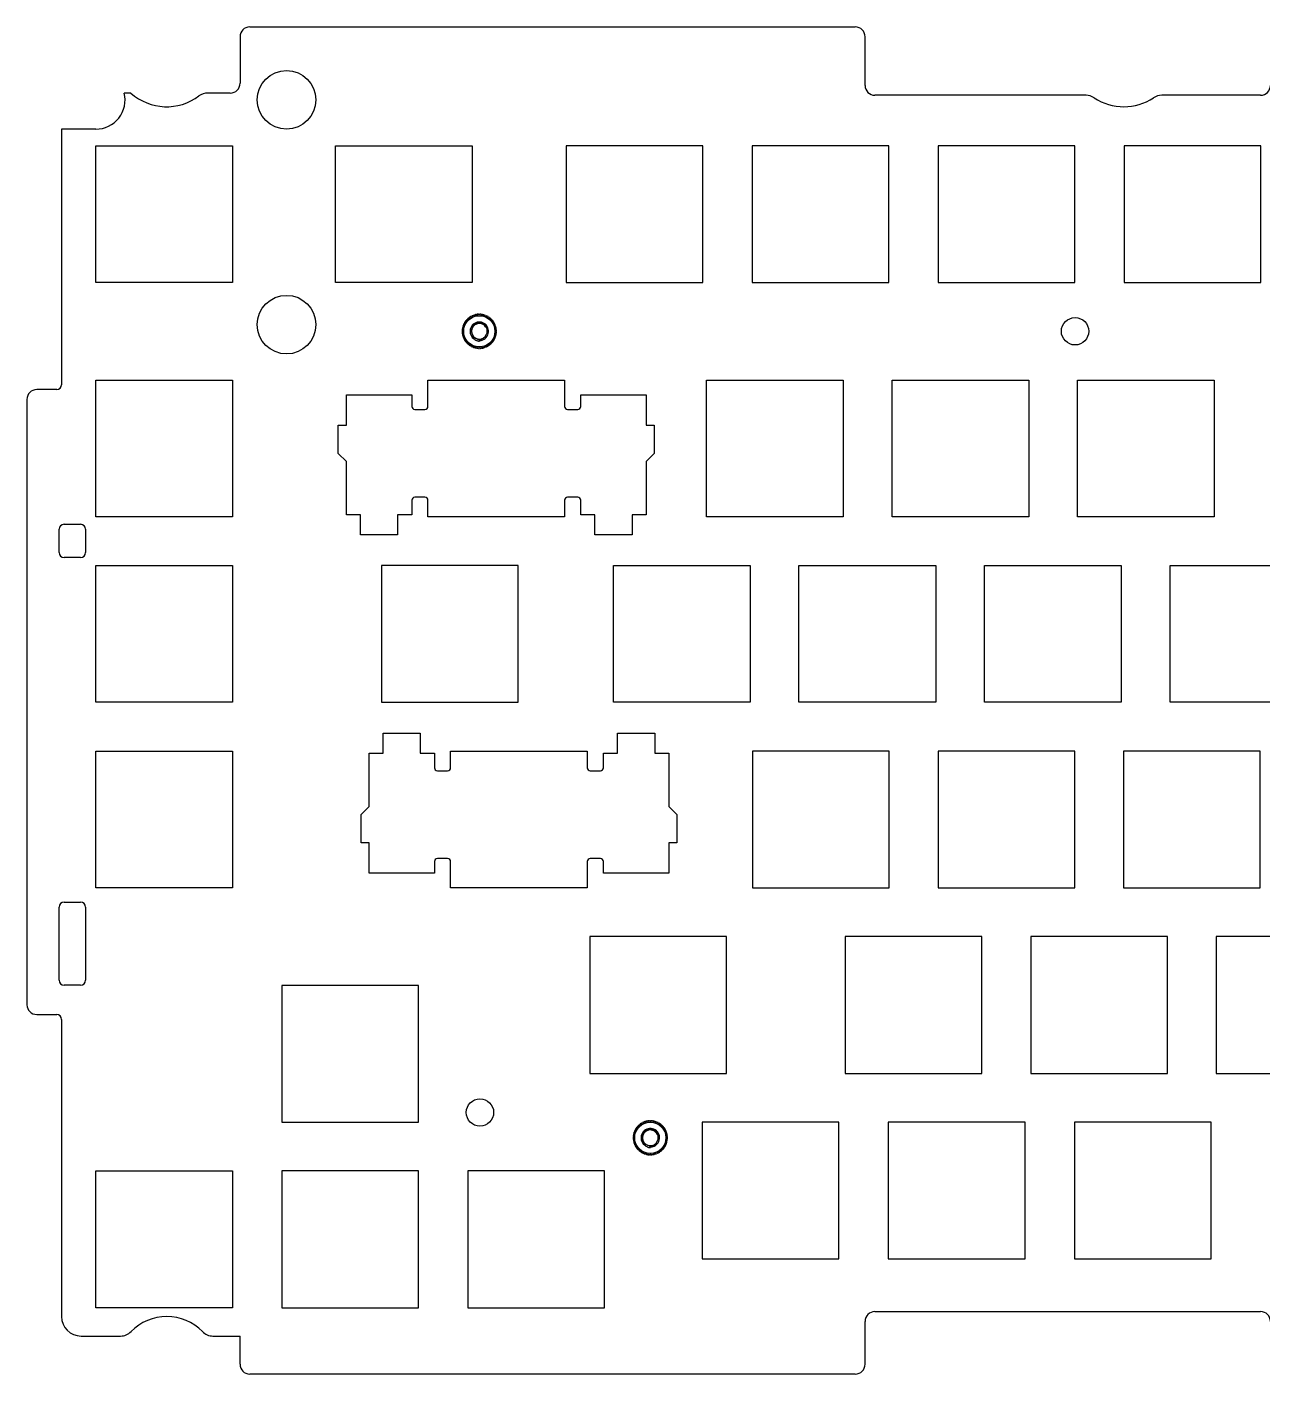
# Model space of a CAD drawing. Header units: millimetres. Extents: x 0 to 1189, y 0 to 841.
# Drawn here: x 855.8 to 982.3, y 360.4 to 498.4 of the extents above; entities that cross this region are included whole.
import ezdxf

# ---------------------------------------------------------------- set-up
doc = ezdxf.new("R2010")
doc.units = ezdxf.units.MM
doc.header["$LTSCALE"] = 65.395
doc.layers.get('0').update_dxf_attribs({"linetype": 'CONTINUOUS'})

msp = doc.modelspace()

# ---------------------------------------------------------------- linework, layer by layer
at = {"color": 7, "linetype": 'Continuous'}
for p, q in [((878.64, 498.35), (940.64, 498.35)), ((877.64, 497.35), (877.64, 492.58)), ((941.64, 492.35), (941.64, 497.35)), ((866.47, 491.58), (865.79, 491.58)), ((876.64, 491.58), (874.34, 491.58)), ((964.27, 491.35), (942.64, 491.35)), ((982.14, 491.35), (972.01, 491.35)), ((859.37, 487.88), (859.37, 461.71)), ((862.87, 487.88), (859.37, 487.88)), ((862.87, 472.18), (862.87, 486.18)), ((862.87, 486.18), (876.87, 486.18)), ((876.87, 486.18), (876.87, 472.18)), ((887.4, 472.18), (887.4, 486.18)), ((887.4, 486.18), (901.4, 486.18)), ((901.4, 486.18), (901.4, 472.18)), ((911.02, 486.18), (911.02, 472.18)), ((925.02, 486.18), (911.02, 486.18)), ((925.02, 472.18), (925.02, 486.18)), ((930.07, 486.18), (930.07, 472.18)), ((944.07, 486.18), (930.07, 486.18)), ((944.07, 472.18), (944.07, 486.18)), ((949.12, 486.18), (949.12, 472.18)), ((963.12, 486.18), (949.12, 486.18)), ((963.12, 472.18), (963.12, 486.18)), ((968.17, 486.18), (968.17, 472.18)), ((982.17, 486.18), (968.17, 486.18)), ((982.17, 472.18), (982.17, 486.18)), ((876.87, 472.18), (862.87, 472.18)), ((901.4, 472.18), (887.4, 472.18)), ((911.02, 472.18), (925.02, 472.18)), ((930.07, 472.18), (944.07, 472.18)), ((949.12, 472.18), (963.12, 472.18)), ((968.17, 472.18), (982.17, 472.18)), ((900.55, 467.7), (900.5, 467.79)), ((900.51, 467.83), (900.61, 467.86)), ((900.61, 467.86), (900.57, 467.96)), ((900.59, 467.99), (900.69, 468.02)), ((900.69, 468.02), (900.66, 468.12)), ((900.68, 468.15), (900.78, 468.17)), ((900.78, 468.17), (900.77, 468.27)), ((900.79, 468.3), (900.89, 468.3)), ((900.89, 468.3), (900.89, 468.41)), ((900.91, 468.43), (901.02, 468.43)), ((901.02, 468.43), (901.02, 468.53)), ((901.05, 468.55), (901.15, 468.54)), ((901.15, 468.54), (901.17, 468.64)), ((901.2, 468.66), (901.3, 468.63)), ((901.3, 468.63), (901.33, 468.73)), ((901.36, 468.75), (901.46, 468.71)), ((901.46, 468.71), (901.49, 468.81)), ((901.53, 468.82), (901.62, 468.78)), ((901.62, 468.78), (901.67, 468.87)), ((901.7, 468.88), (901.79, 468.82)), ((901.79, 468.82), (901.85, 468.91)), ((901.84, 467.93), (901.82, 468)), ((901.88, 468.91), (901.96, 468.85)), ((901.96, 468.85), (902.03, 468.93)), ((902.07, 468.93), (902.14, 468.86)), ((902.14, 468.86), (902.21, 468.93)), ((902.25, 468.93), (902.31, 468.85)), ((902.31, 468.85), (902.39, 468.91)), ((902.43, 468.91), (902.49, 468.82)), ((902.49, 468.82), (902.57, 468.88)), ((902.61, 468.87), (902.66, 468.78)), ((902.66, 468.78), (902.75, 468.82)), ((902.78, 468.81), (902.82, 468.71)), ((902.82, 468.71), (902.92, 468.75)), ((902.95, 468.73), (902.98, 468.63)), ((902.98, 468.63), (903.08, 468.66)), ((903.11, 468.64), (903.12, 468.54)), ((903.12, 468.54), (903.23, 468.55)), ((903.25, 468.53), (903.26, 468.43)), ((903.26, 468.43), (903.36, 468.43)), ((903.39, 468.41), (903.38, 468.3)), ((903.38, 468.3), (903.49, 468.3)), ((903.51, 468.27), (903.49, 468.17)), ((903.49, 468.17), (903.6, 468.15)), ((903.62, 468.12), (903.59, 468.02)), ((903.59, 468.02), (903.69, 467.99)), ((903.71, 467.96), (903.67, 467.86)), ((903.67, 467.86), (903.77, 467.83)), ((903.78, 467.79), (903.73, 467.7)), ((900.39, 467.29), (900.47, 467.36)), ((900.46, 467.18), (900.39, 467.26)), ((900.39, 467.11), (900.46, 467.18)), ((900.47, 467.01), (900.39, 467.07)), ((900.41, 467.47), (900.5, 467.53)), ((900.47, 467.36), (900.41, 467.44)), ((900.41, 466.93), (900.47, 467.01)), ((900.5, 466.84), (900.41, 466.89)), ((900.5, 467.53), (900.44, 467.62)), ((900.44, 466.75), (900.5, 466.84)), ((900.45, 467.65), (900.55, 467.7)), ((900.55, 466.67), (900.45, 466.71)), ((900.5, 466.57), (900.55, 466.67)), ((900.61, 466.5), (900.51, 466.54)), ((900.57, 466.41), (900.61, 466.5)), ((900.69, 466.35), (900.59, 466.37)), ((900.66, 466.25), (900.69, 466.35)), ((903.69, 466.37), (903.59, 466.35)), ((903.59, 466.35), (903.62, 466.25)), ((903.77, 466.54), (903.67, 466.5)), ((903.67, 466.5), (903.71, 466.41)), ((903.73, 467.7), (903.82, 467.65)), ((903.82, 466.71), (903.73, 466.67)), ((903.73, 466.67), (903.78, 466.57)), ((903.83, 467.62), (903.78, 467.53)), ((903.78, 467.53), (903.86, 467.47)), ((903.86, 466.89), (903.78, 466.84)), ((903.78, 466.84), (903.83, 466.75)), ((903.87, 467.44), (903.8, 467.36)), ((903.8, 467.36), (903.89, 467.29)), ((903.89, 467.07), (903.8, 467.01)), ((903.8, 467.01), (903.87, 466.93)), ((903.89, 467.26), (903.81, 467.18)), ((903.81, 467.18), (903.89, 467.11)), ((900.78, 466.2), (900.68, 466.21)), ((900.77, 466.1), (900.78, 466.2)), ((900.89, 466.06), (900.79, 466.07)), ((900.89, 465.96), (900.89, 466.06)), ((901.02, 465.94), (900.91, 465.93)), ((901.02, 465.83), (901.02, 465.94)), ((901.15, 465.83), (901.05, 465.81)), ((901.17, 465.73), (901.15, 465.83)), ((901.3, 465.73), (901.2, 465.71)), ((901.33, 465.63), (901.3, 465.73)), ((901.46, 465.65), (901.36, 465.62)), ((901.49, 465.56), (901.46, 465.65)), ((901.62, 465.59), (901.53, 465.54)), ((901.67, 465.5), (901.62, 465.59)), ((901.79, 465.54), (901.7, 465.49)), ((901.85, 465.46), (901.79, 465.54)), ((901.96, 465.52), (901.88, 465.45)), ((902.03, 465.44), (901.96, 465.52)), ((902.14, 465.51), (902.07, 465.43)), ((902.21, 465.43), (902.14, 465.51)), ((902.31, 465.52), (902.25, 465.44)), ((902.39, 465.45), (902.31, 465.52)), ((902.49, 465.54), (902.43, 465.46)), ((902.57, 465.49), (902.49, 465.54)), ((902.66, 465.59), (902.61, 465.5)), ((902.75, 465.54), (902.66, 465.59)), ((902.82, 465.65), (902.78, 465.56)), ((902.92, 465.62), (902.82, 465.65)), ((902.98, 465.73), (902.95, 465.63)), ((903.08, 465.71), (902.98, 465.73)), ((903.12, 465.83), (903.11, 465.73)), ((903.23, 465.81), (903.12, 465.83)), ((903.26, 465.94), (903.25, 465.83)), ((903.36, 465.93), (903.26, 465.94)), ((903.49, 466.07), (903.38, 466.06)), ((903.38, 466.06), (903.39, 465.96)), ((903.6, 466.21), (903.49, 466.2)), ((903.49, 466.2), (903.51, 466.1)), ((858.87, 461.21), (856.82, 461.21)), ((862.87, 448.18), (862.87, 462.18)), ((862.87, 462.18), (876.87, 462.18)), ((876.87, 462.18), (876.87, 448.18)), ((896.88, 459.48), (896.88, 462.18)), ((896.88, 462.18), (910.88, 462.18)), ((910.88, 462.18), (910.88, 459.48)), ((925.4, 448.18), (925.4, 462.18)), ((925.4, 462.18), (939.4, 462.18)), ((939.4, 462.18), (939.4, 448.18)), ((944.4, 448.18), (944.4, 462.18)), ((944.4, 462.18), (958.4, 462.18)), ((958.4, 462.18), (958.4, 448.18)), ((963.4, 448.18), (963.4, 462.18)), ((963.4, 462.18), (977.4, 462.18)), ((977.4, 462.18), (977.4, 448.18)), ((855.82, 460.21), (855.82, 398.21)), ((888.53, 457.58), (888.53, 460.68)), ((888.53, 460.68), (895.23, 460.68)), ((895.23, 460.68), (895.23, 459.48)), ((912.53, 459.48), (912.53, 460.68)), ((912.53, 460.68), (919.23, 460.68)), ((919.23, 460.68), (919.23, 457.58)), ((895.53, 459.18), (896.58, 459.18)), ((911.18, 459.18), (912.23, 459.18)), ((887.7, 454.68), (887.7, 457.58)), ((887.7, 457.58), (888.53, 457.58)), ((919.23, 457.58), (920.05, 457.58)), ((920.05, 457.58), (920.05, 454.68)), ((887.7, 454.68), (888.53, 453.86)), ((919.23, 453.86), (920.05, 454.68)), ((888.53, 448.38), (888.53, 453.86)), ((919.23, 453.86), (919.23, 448.38)), ((895.23, 449.88), (895.23, 448.38)), ((896.58, 450.18), (895.53, 450.18)), ((896.88, 448.18), (896.88, 449.88)), ((910.88, 449.88), (910.88, 448.18)), ((912.23, 450.18), (911.18, 450.18)), ((912.53, 448.38), (912.53, 449.88)), ((859.62, 447.41), (861.32, 447.41)), ((876.87, 448.18), (862.87, 448.18)), ((889.98, 448.38), (888.53, 448.38)), ((889.98, 446.33), (889.98, 448.38)), ((893.78, 448.38), (893.78, 446.33)), ((895.23, 448.38), (893.78, 448.38)), ((910.88, 448.18), (896.88, 448.18)), ((913.98, 448.38), (912.53, 448.38)), ((913.98, 446.33), (913.98, 448.38)), ((917.78, 448.38), (917.78, 446.33)), ((919.23, 448.38), (917.78, 448.38)), ((939.4, 448.18), (925.4, 448.18)), ((958.4, 448.18), (944.4, 448.18)), ((977.4, 448.18), (963.4, 448.18)), ((859.12, 444.51), (859.12, 446.91)), ((861.82, 446.91), (861.82, 444.51)), ((893.78, 446.33), (889.98, 446.33)), ((917.78, 446.33), (913.98, 446.33)), ((861.32, 444.01), (859.62, 444.01)), ((862.87, 429.18), (862.87, 443.18)), ((862.87, 443.18), (876.87, 443.18)), ((876.87, 443.18), (876.87, 429.18)), ((892.11, 443.18), (892.11, 429.18)), ((906.11, 443.18), (892.11, 443.18)), ((906.11, 429.18), (906.11, 443.18)), ((915.87, 429.18), (915.87, 443.18)), ((915.87, 443.18), (929.87, 443.18)), ((929.87, 443.18), (929.87, 429.18)), ((934.87, 429.18), (934.87, 443.18)), ((934.87, 443.18), (948.87, 443.18)), ((948.87, 443.18), (948.87, 429.18)), ((953.87, 429.18), (953.87, 443.18)), ((953.87, 443.18), (967.87, 443.18)), ((967.87, 443.18), (967.87, 429.18)), ((972.87, 429.18), (972.87, 443.18)), ((972.87, 443.18), (986.87, 443.18)), ((876.87, 429.18), (862.87, 429.18)), ((892.11, 429.18), (906.11, 429.18)), ((929.87, 429.18), (915.87, 429.18)), ((948.87, 429.18), (934.87, 429.18)), ((967.87, 429.18), (953.87, 429.18)), ((986.87, 429.18), (972.87, 429.18)), ((892.3, 423.98), (892.3, 426.03)), ((892.3, 426.03), (896.1, 426.03)), ((896.1, 426.03), (896.1, 423.98)), ((916.3, 423.98), (916.3, 426.03)), ((916.3, 426.03), (920.1, 426.03)), ((920.1, 426.03), (920.1, 423.98)), ((862.87, 410.18), (862.87, 424.18)), ((862.87, 424.18), (876.87, 424.18)), ((876.87, 424.18), (876.87, 410.18)), ((890.85, 418.51), (890.85, 423.98)), ((890.85, 423.98), (892.3, 423.98)), ((896.1, 423.98), (897.55, 423.98)), ((897.55, 423.98), (897.55, 422.48)), ((899.2, 422.48), (899.2, 424.18)), ((899.2, 424.18), (913.2, 424.18)), ((913.2, 424.18), (913.2, 422.48)), ((914.85, 422.48), (914.85, 423.98)), ((914.85, 423.98), (916.3, 423.98)), ((920.1, 423.98), (921.55, 423.98)), ((921.55, 423.98), (921.55, 418.51)), ((930.11, 424.18), (930.11, 410.18)), ((944.11, 424.18), (930.11, 424.18)), ((944.11, 410.18), (944.11, 424.18)), ((949.11, 424.18), (949.11, 410.18)), ((963.11, 424.18), (949.11, 424.18)), ((963.11, 410.18), (963.11, 424.18)), ((968.11, 424.18), (968.11, 410.18)), ((982.11, 424.18), (968.11, 424.18)), ((982.11, 410.18), (982.11, 424.18)), ((897.85, 422.18), (898.9, 422.18)), ((913.5, 422.18), (914.55, 422.18)), ((890.85, 418.51), (890.03, 417.68)), ((922.38, 417.68), (921.55, 418.51)), ((890.03, 414.78), (890.03, 417.68)), ((922.38, 417.68), (922.38, 414.78)), ((890.85, 414.78), (890.03, 414.78)), ((890.85, 411.68), (890.85, 414.78)), ((921.55, 414.78), (921.55, 411.68)), ((922.38, 414.78), (921.55, 414.78)), ((897.55, 412.88), (897.55, 411.68)), ((898.9, 413.18), (897.85, 413.18)), ((899.2, 410.18), (899.2, 412.88)), ((913.2, 412.88), (913.2, 410.18)), ((914.55, 413.18), (913.5, 413.18)), ((914.85, 411.68), (914.85, 412.88)), ((897.55, 411.68), (890.85, 411.68)), ((921.55, 411.68), (914.85, 411.68)), ((876.87, 410.18), (862.87, 410.18)), ((913.2, 410.18), (899.2, 410.18)), ((930.11, 410.18), (944.11, 410.18)), ((949.11, 410.18), (963.11, 410.18)), ((968.11, 410.18), (982.11, 410.18)), ((859.62, 408.71), (861.32, 408.71)), ((859.12, 400.71), (859.12, 408.21)), ((861.82, 408.21), (861.82, 400.71)), ((913.45, 405.18), (913.45, 391.18)), ((927.45, 405.18), (913.45, 405.18)), ((927.45, 391.18), (927.45, 405.18)), ((939.6, 405.18), (939.6, 391.18)), ((953.6, 405.18), (939.6, 405.18)), ((953.6, 391.18), (953.6, 405.18)), ((958.6, 405.18), (958.6, 391.18)), ((972.6, 405.18), (958.6, 405.18)), ((972.6, 391.18), (972.6, 405.18)), ((977.6, 405.18), (977.6, 391.18)), ((991.6, 405.18), (977.6, 405.18)), ((861.32, 400.21), (859.62, 400.21)), ((881.92, 400.18), (881.92, 386.18)), ((895.92, 400.18), (881.92, 400.18)), ((895.92, 386.18), (895.92, 400.18)), ((856.82, 397.21), (858.87, 397.21)), ((859.37, 396.71), (859.37, 366.28)), ((913.45, 391.18), (927.45, 391.18)), ((939.6, 391.18), (953.6, 391.18)), ((958.6, 391.18), (972.6, 391.18)), ((977.6, 391.18), (991.6, 391.18)), ((919.31, 386.22), (919.36, 386.31)), ((919.4, 386.31), (919.48, 386.25)), ((919.48, 386.25), (919.54, 386.33)), ((919.58, 386.33), (919.65, 386.26)), ((919.65, 386.26), (919.73, 386.33)), ((919.76, 386.33), (919.83, 386.25)), ((919.83, 386.25), (919.91, 386.31)), ((919.95, 386.31), (920, 386.22)), ((881.92, 386.18), (895.92, 386.18)), ((917.93, 384.87), (918.02, 384.93)), ((918.02, 384.93), (917.96, 385.02)), ((917.97, 385.05), (918.06, 385.1)), ((918.06, 385.1), (918.01, 385.19)), ((918.03, 385.23), (918.12, 385.26)), ((918.12, 385.26), (918.09, 385.36)), ((918.1, 385.39), (918.2, 385.42)), ((918.2, 385.42), (918.18, 385.52)), ((918.2, 385.55), (918.3, 385.57)), ((918.3, 385.57), (918.28, 385.67)), ((918.31, 385.7), (918.41, 385.7)), ((918.41, 385.7), (918.4, 385.81)), ((918.43, 385.83), (918.53, 385.83)), ((918.53, 385.83), (918.54, 385.93)), ((918.57, 385.95), (918.67, 385.94)), ((918.67, 385.94), (918.69, 386.04)), ((918.72, 386.06), (918.82, 386.03)), ((918.82, 386.03), (918.84, 386.13)), ((918.88, 386.15), (918.97, 386.11)), ((918.97, 386.11), (919.01, 386.21)), ((919.04, 386.22), (919.14, 386.18)), ((919.14, 386.18), (919.18, 386.27)), ((919.22, 386.28), (919.31, 386.22)), ((919.36, 385.33), (919.33, 385.4)), ((920, 386.22), (920.09, 386.28)), ((920.12, 386.27), (920.17, 386.18)), ((920.17, 386.18), (920.26, 386.22)), ((920.3, 386.21), (920.33, 386.11)), ((920.33, 386.11), (920.43, 386.15)), ((920.46, 386.13), (920.49, 386.03)), ((920.49, 386.03), (920.59, 386.06)), ((920.62, 386.04), (920.64, 385.94)), ((920.64, 385.94), (920.74, 385.95)), ((920.77, 385.93), (920.77, 385.83)), ((920.77, 385.83), (920.88, 385.83)), ((920.9, 385.81), (920.9, 385.7)), ((920.9, 385.7), (921, 385.7)), ((921.03, 385.67), (921.01, 385.57)), ((921.01, 385.57), (921.11, 385.55)), ((921.13, 385.52), (921.1, 385.42)), ((921.1, 385.42), (921.2, 385.39)), ((921.22, 385.36), (921.18, 385.26)), ((921.18, 385.26), (921.28, 385.23)), ((921.29, 385.19), (921.25, 385.1)), ((921.25, 385.1), (921.34, 385.05)), ((921.35, 385.02), (921.29, 384.93)), ((921.29, 384.93), (921.38, 384.87)), ((924.97, 386.18), (924.97, 372.18)), ((938.97, 386.18), (924.97, 386.18)), ((938.97, 372.18), (938.97, 386.18)), ((944.02, 386.18), (944.02, 372.18)), ((958.02, 386.18), (944.02, 386.18)), ((958.02, 372.18), (958.02, 386.18)), ((963.07, 386.18), (963.07, 372.18)), ((977.07, 386.18), (963.07, 386.18)), ((977.07, 372.18), (977.07, 386.18)), ((917.91, 384.69), (917.99, 384.76)), ((917.98, 384.58), (917.91, 384.66)), ((917.91, 384.51), (917.98, 384.58)), ((917.99, 384.41), (917.91, 384.47)), ((917.99, 384.76), (917.92, 384.84)), ((917.92, 384.33), (917.99, 384.41)), ((918.02, 384.24), (917.93, 384.29)), ((917.96, 384.15), (918.02, 384.24)), ((918.06, 384.07), (917.97, 384.11)), ((918.01, 383.97), (918.06, 384.07)), ((918.12, 383.9), (918.03, 383.94)), ((918.09, 383.81), (918.12, 383.9)), ((918.2, 383.75), (918.1, 383.77)), ((918.18, 383.65), (918.2, 383.75)), ((918.3, 383.6), (918.2, 383.61)), ((918.28, 383.5), (918.3, 383.6)), ((921.11, 383.61), (921.01, 383.6)), ((921.01, 383.6), (921.03, 383.5)), ((921.2, 383.77), (921.1, 383.75)), ((921.1, 383.75), (921.13, 383.65)), ((921.28, 383.94), (921.18, 383.9)), ((921.18, 383.9), (921.22, 383.81)), ((921.34, 384.11), (921.25, 384.07)), ((921.25, 384.07), (921.29, 383.97)), ((921.38, 384.29), (921.29, 384.24)), ((921.29, 384.24), (921.35, 384.15)), ((921.38, 384.84), (921.32, 384.76)), ((921.32, 384.76), (921.4, 384.69)), ((921.4, 384.47), (921.32, 384.41)), ((921.32, 384.41), (921.38, 384.33)), ((921.4, 384.66), (921.33, 384.58)), ((921.33, 384.58), (921.4, 384.51)), ((918.41, 383.46), (918.31, 383.47)), ((918.4, 383.36), (918.41, 383.46)), ((918.53, 383.34), (918.43, 383.33)), ((918.54, 383.23), (918.53, 383.34)), ((918.67, 383.23), (918.57, 383.21)), ((918.69, 383.13), (918.67, 383.23)), ((918.82, 383.13), (918.72, 383.11)), ((918.84, 383.03), (918.82, 383.13)), ((918.97, 383.05), (918.88, 383.02)), ((919.01, 382.96), (918.97, 383.05)), ((919.14, 382.99), (919.04, 382.94)), ((919.18, 382.9), (919.14, 382.99)), ((919.31, 382.94), (919.22, 382.89)), ((919.36, 382.86), (919.31, 382.94)), ((919.48, 382.92), (919.4, 382.85)), ((919.54, 382.84), (919.48, 382.92)), ((919.65, 382.91), (919.58, 382.83)), ((919.73, 382.83), (919.65, 382.91)), ((919.83, 382.92), (919.76, 382.84)), ((919.91, 382.85), (919.83, 382.92)), ((920, 382.94), (919.95, 382.86)), ((920.09, 382.89), (920, 382.94)), ((920.17, 382.99), (920.12, 382.9)), ((920.26, 382.94), (920.17, 382.99)), ((920.33, 383.05), (920.3, 382.96)), ((920.43, 383.02), (920.33, 383.05)), ((920.49, 383.13), (920.46, 383.03)), ((920.59, 383.11), (920.49, 383.13)), ((920.64, 383.23), (920.62, 383.13)), ((920.74, 383.21), (920.64, 383.23)), ((920.77, 383.34), (920.77, 383.23)), ((920.88, 383.33), (920.77, 383.34)), ((921, 383.47), (920.9, 383.46)), ((920.9, 383.46), (920.9, 383.36)), ((862.87, 367.18), (862.87, 381.18)), ((862.87, 381.18), (876.87, 381.18)), ((876.87, 381.18), (876.87, 367.18)), ((881.92, 381.18), (881.92, 367.18)), ((895.92, 381.18), (881.92, 381.18)), ((895.92, 367.18), (895.92, 381.18)), ((900.97, 381.18), (900.97, 367.18)), ((914.97, 381.18), (900.97, 381.18)), ((914.97, 367.18), (914.97, 381.18)), ((924.97, 372.18), (938.97, 372.18)), ((944.02, 372.18), (958.02, 372.18)), ((963.07, 372.18), (977.07, 372.18)), ((876.87, 367.18), (862.87, 367.18)), ((881.92, 367.18), (895.92, 367.18)), ((900.97, 367.18), (914.97, 367.18)), ((941.64, 361.38), (941.64, 365.78)), ((942.64, 366.78), (982.14, 366.78)), ((861.37, 364.28), (865.41, 364.28)), ((874.87, 364.28), (877.64, 364.28)), ((877.64, 361.38), (877.64, 364.28)), ((940.64, 360.38), (878.64, 360.38))]:
    msp.add_line(p, q, dxfattribs=at)
for centre, radius in [((882.41, 490.88), 3), ((882.41, 467.86), 3), ((902.14, 467.18), 1.6), ((963.14, 467.18), 1.4), ((902.21, 387.18), 1.4), ((919.65, 384.58), 1.6)]:
    msp.add_circle(centre, radius, dxfattribs=at)
for centre, radius, start, end in [((878.64, 497.35), 1, 90, 180), ((940.64, 497.35), 1, 0, 90), ((876.64, 492.58), 1, 270, 360), ((862.87, 490.88), 3, 270, 13.4928), ((870.14, 495.68), 5.5, 228.1982, 306.8699), ((874.34, 490.08), 1.5, 90, 126.8699), ((942.64, 492.35), 1, 180, 270), ((964.27, 489.85), 1.5, 56.4362, 90), ((972.01, 489.85), 1.5, 90, 123.5638), ((982.14, 492.35), 1, 270, 360), ((968.14, 495.68), 5.5, 236.4362, 303.5638), ((902.14, 467.18), 1.75, 158.4057, 162.8019), ((902.14, 467.18), 1.75, 152.4057, 156.8019), ((902.14, 467.18), 1.75, 149.1981, 150.8019), ((902.14, 467.18), 1.75, 146.4057, 147.5943), ((902.14, 467.18), 1.75, 143.1981, 144.8019), ((902.14, 467.18), 1.75, 140.4057, 141.5943), ((902.14, 467.18), 1.75, 137.1981, 138.8019), ((902.14, 467.18), 1.75, 134.4057, 135.5943), ((902.14, 467.18), 1.75, 131.1981, 132.8019), ((902.14, 467.18), 1.75, 128.4057, 129.5943), ((902.14, 467.18), 1.75, 125.1981, 126.8019), ((902.14, 467.18), 1.75, 122.4057, 123.5943), ((902.14, 467.18), 0.95, 300.8838, 230.0266), ((902.14, 467.18), 1.75, 119.1981, 120.8019), ((902.14, 467.18), 1.75, 116.4057, 117.5943), ((902.14, 467.18), 0.8, 25.6309, 337.4603), ((902.14, 467.18), 1.75, 113.1981, 114.8019), ((902.14, 467.18), 1.75, 110.4057, 111.5943), ((902.14, 467.18), 1.75, 107.1981, 108.8019), ((902.14, 467.18), 1.75, 104.4057, 105.5943), ((902.14, 467.18), 1.75, 101.1981, 102.8019), ((902.14, 467.18), 1.75, 98.4057, 99.5943), ((902.14, 467.18), 1.75, 95.1981, 96.8019), ((902.14, 467.18), 1.75, 92.4057, 93.5943), ((902.14, 467.18), 1.75, 89.1981, 90.8019), ((902.14, 467.18), 1.75, 86.4057, 87.5943), ((902.14, 467.18), 1.75, 83.1981, 84.8019), ((902.14, 467.18), 1.75, 80.4057, 81.5943), ((902.14, 467.18), 1.75, 74.4057, 78.8019), ((902.14, 467.18), 1.75, 68.4057, 72.8019), ((902.14, 467.18), 1.75, 62.4057, 66.8019), ((902.14, 467.18), 1.75, 59.1981, 60.8019), ((902.14, 467.18), 1.75, 56.4057, 57.5943), ((902.14, 467.18), 1.75, 53.1981, 54.8019), ((902.14, 467.18), 1.75, 50.4057, 51.5943), ((902.14, 467.18), 1.75, 47.1981, 48.8019), ((902.14, 467.18), 1.75, 44.4057, 45.5943), ((902.14, 467.18), 1.75, 41.1981, 42.8019), ((902.14, 467.18), 1.75, 38.4057, 39.5943), ((902.14, 467.18), 1.75, 35.1981, 36.8019), ((902.14, 467.18), 1.75, 32.4057, 33.5943), ((902.14, 467.18), 1.75, 29.1981, 30.8019), ((902.14, 467.18), 1.75, 26.4057, 27.5943), ((902.14, 467.18), 1.75, 23.1981, 24.8019), ((902.14, 467.18), 1.75, 20.4057, 21.5943), ((902.14, 467.18), 1.75, 17.1981, 18.8019), ((902.14, 467.18), 1.75, 176.4057, 177.5943), ((902.14, 467.18), 1.75, 180, 183.5943), ((902.14, 467.18), 1.75, 173.1981, 174.8019), ((902.14, 467.18), 1.75, 185.1981, 186.8019), ((902.14, 467.18), 1.75, 170.4057, 171.5943), ((902.14, 467.18), 1.75, 188.4057, 189.5943), ((902.14, 467.18), 1.75, 164.4057, 168.8019), ((902.14, 467.18), 1.75, 191.1981, 192.8019), ((902.14, 467.18), 1.75, 194.4057, 195.5943), ((902.14, 467.18), 1.75, 197.1981, 198.8019), ((902.14, 467.18), 1.75, 200.4057, 201.5943), ((902.14, 467.18), 1.75, 203.1981, 204.8019), ((902.14, 467.18), 1.75, 206.4057, 207.5943), ((902.14, 467.18), 1.75, 209.1981, 210.8019), ((902.2, 467.13), 0.951, 224.7716, 236.883), ((902.28, 467.14), 0.84, 251.4649, 257.0151), ((902.28, 467.23), 0.93, 281.3052, 291.7107), ((902.14, 467.18), 1.75, 329.1981, 330.8019), ((902.14, 467.18), 1.75, 332.4057, 336.8019), ((902.14, 467.18), 1.75, 338.4057, 342.8019), ((902.14, 467.18), 1.75, 14.4057, 15.5943), ((902.14, 467.18), 1.75, 344.4057, 348.8019), ((902.14, 467.18), 1.75, 11.1981, 12.8019), ((902.14, 467.18), 1.75, 8.4057, 9.5943), ((902.14, 467.18), 1.75, 350.4057, 351.5943), ((902.14, 467.18), 1.75, 5.1981, 6.8019), ((902.14, 467.18), 1.75, 353.1981, 354.8019), ((902.14, 467.18), 1.75, 0, 3.5943), ((902.14, 467.18), 1.75, 356.4057, 357.5943), ((902.14, 467.18), 1.75, 212.4057, 213.5943), ((902.14, 467.18), 1.75, 215.1981, 216.8019), ((902.14, 467.18), 1.75, 218.4057, 219.5943), ((902.14, 467.18), 1.75, 221.1981, 222.8019), ((902.14, 467.18), 1.75, 224.4057, 225.5943), ((902.14, 467.18), 1.75, 227.1981, 228.8019), ((902.14, 467.18), 1.75, 230.4057, 231.5943), ((902.14, 467.18), 1.75, 233.1981, 234.8019), ((902.14, 467.18), 1.75, 236.4057, 237.5943), ((902.14, 467.18), 1.75, 239.1981, 240.8019), ((902.14, 467.18), 1.75, 242.4057, 246.8019), ((902.14, 467.18), 1.75, 248.4057, 252.8019), ((902.14, 467.18), 1.75, 254.4057, 258.8019), ((902.22, 467.15), 0.978, 236.8981, 248.751), ((902.14, 467.18), 1.75, 260.4057, 261.5943), ((902.22, 467.16), 0.995, 248.7611, 260.4527), ((902.14, 467.18), 1.75, 263.1981, 264.8019), ((902.14, 467.18), 1.75, 266.4057, 267.5943), ((902.05, 467.16), 0.981, 270.3815, 276.3054), ((902.29, 467.16), 0.854, 257.0059, 259.9635), ((902.14, 467.18), 1.75, 269.1981, 270.8019), ((902.29, 467.17), 0.872, 260.0019, 270.6761), ((902.14, 467.18), 1.75, 272.4057, 273.5943), ((902.29, 467.2), 0.896, 270.6969, 281.2756), ((902.14, 467.18), 1.75, 275.1981, 276.8019), ((902.14, 467.18), 1.75, 278.4057, 279.5943), ((902.14, 467.18), 1.75, 281.1981, 282.8019), ((902.14, 467.18), 1.75, 284.4057, 285.5943), ((902.14, 467.18), 1.75, 287.1981, 288.8019), ((902.14, 467.18), 1.75, 290.4057, 291.5943), ((902.14, 467.18), 1.75, 293.1981, 294.8019), ((902.14, 467.18), 1.75, 296.4057, 297.5943), ((902.14, 467.18), 1.75, 299.1981, 300.8019), ((902.14, 467.18), 1.75, 302.4057, 303.5943), ((902.14, 467.18), 1.75, 305.1981, 306.8019), ((902.14, 467.18), 1.75, 308.4057, 309.5943), ((902.14, 467.18), 1.75, 311.1981, 312.8019), ((902.14, 467.18), 1.75, 314.4057, 315.5943), ((902.14, 467.18), 1.75, 317.1981, 318.8019), ((902.14, 467.18), 1.75, 320.4057, 321.5943), ((902.14, 467.18), 1.75, 323.1981, 324.8019), ((902.14, 467.18), 1.75, 326.4057, 327.5943), ((856.82, 460.21), 1, 90, 180), ((858.87, 461.71), 0.5, 270, 360), ((895.53, 459.48), 0.3, 180, 270), ((896.58, 459.48), 0.3, 270, 360), ((911.18, 459.48), 0.3, 180, 270), ((912.23, 459.48), 0.3, 270, 360), ((895.53, 449.88), 0.3, 90, 180), ((896.58, 449.88), 0.3, 0, 90), ((911.18, 449.88), 0.3, 90, 180), ((912.23, 449.88), 0.3, 0, 90), ((859.62, 446.91), 0.5, 90, 180), ((861.32, 446.91), 0.5, 0, 90), ((859.62, 444.51), 0.5, 180, 270), ((861.32, 444.51), 0.5, 270, 360), ((897.85, 422.48), 0.3, 180, 270), ((898.9, 422.48), 0.3, 270, 360), ((913.5, 422.48), 0.3, 180, 270), ((914.55, 422.48), 0.3, 270, 360), ((897.85, 412.88), 0.3, 90, 180), ((898.9, 412.88), 0.3, 0, 90), ((913.5, 412.88), 0.3, 90, 180), ((914.55, 412.88), 0.3, 0, 90), ((859.62, 408.21), 0.5, 90, 180), ((861.32, 408.21), 0.5, 0, 90), ((859.62, 400.71), 0.5, 180, 270), ((861.32, 400.71), 0.5, 270, 360), ((856.82, 398.21), 1, 180, 270), ((858.87, 396.71), 0.5, 0, 90), ((919.65, 384.58), 1.75, 98.4057, 99.5943), ((919.65, 384.58), 1.75, 95.1981, 96.8019), ((919.65, 384.58), 1.75, 92.4057, 93.5943), ((919.65, 384.58), 1.75, 89.1981, 90.8019), ((919.65, 384.58), 1.75, 86.4057, 87.5943), ((919.65, 384.58), 1.75, 83.1981, 84.8019), ((919.65, 384.58), 1.75, 80.4057, 81.5943), ((919.65, 384.58), 1.75, 164.4057, 168.8019), ((919.65, 384.58), 1.75, 158.4057, 162.8019), ((919.65, 384.58), 1.75, 152.4057, 156.8019), ((919.65, 384.58), 1.75, 149.1981, 150.8019), ((919.65, 384.58), 1.75, 146.4057, 147.5943), ((919.65, 384.58), 1.75, 143.1981, 144.8019), ((919.65, 384.58), 1.75, 140.4057, 141.5943), ((919.65, 384.58), 1.75, 137.1981, 138.8019), ((919.65, 384.58), 1.75, 134.4057, 135.5943), ((919.65, 384.58), 1.75, 131.1981, 132.8019), ((919.65, 384.58), 1.75, 128.4057, 129.5943), ((919.65, 384.58), 1.75, 125.1981, 126.8019), ((919.65, 384.58), 1.75, 122.4057, 123.5943), ((919.65, 384.58), 0.95, 300.8838, 230.0266), ((919.65, 384.58), 1.75, 119.1981, 120.8019), ((919.65, 384.58), 1.75, 116.4057, 117.5943), ((919.65, 384.58), 0.8, 24.1021, 337.4603), ((919.65, 384.58), 1.75, 113.1981, 114.8019), ((919.65, 384.58), 1.75, 110.4057, 111.5943), ((919.65, 384.58), 1.75, 107.1981, 108.8019), ((919.65, 384.58), 1.75, 104.4057, 105.5943), ((919.65, 384.58), 1.75, 101.1981, 102.8019), ((919.65, 384.58), 1.75, 74.4057, 78.8019), ((919.65, 384.58), 1.75, 68.4057, 72.8019), ((919.65, 384.58), 1.75, 62.4057, 66.8019), ((919.65, 384.58), 1.75, 59.1981, 60.8019), ((919.65, 384.58), 1.75, 56.4057, 57.5943), ((919.65, 384.58), 1.75, 53.1981, 54.8019), ((919.65, 384.58), 1.75, 50.4057, 51.5943), ((919.65, 384.58), 1.75, 47.1981, 48.8019), ((919.65, 384.58), 1.75, 44.4057, 45.5943), ((919.65, 384.58), 1.75, 41.1981, 42.8019), ((919.65, 384.58), 1.75, 38.4057, 39.5943), ((919.65, 384.58), 1.75, 35.1981, 36.8019), ((919.65, 384.58), 1.75, 32.4057, 33.5943), ((919.65, 384.58), 1.75, 29.1981, 30.8019), ((919.65, 384.58), 1.75, 26.4057, 27.5943), ((919.65, 384.58), 1.75, 23.1981, 24.8019), ((919.65, 384.58), 1.75, 20.4057, 21.5943), ((919.65, 384.58), 1.75, 17.1981, 18.8019), ((919.65, 384.58), 1.75, 14.4057, 15.5943), ((919.65, 384.58), 1.75, 11.1981, 12.8019), ((919.65, 384.58), 1.75, 180, 183.5943), ((919.65, 384.58), 1.75, 173.1981, 174.8019), ((919.65, 384.58), 1.75, 176.4057, 177.5943), ((919.65, 384.58), 1.75, 185.1981, 186.8019), ((919.65, 384.58), 1.75, 170.4057, 171.5943), ((919.65, 384.58), 1.75, 188.4057, 189.5943), ((919.65, 384.58), 1.75, 191.1981, 192.8019), ((919.65, 384.58), 1.75, 194.4057, 195.5943), ((919.65, 384.58), 1.75, 197.1981, 198.8019), ((919.65, 384.58), 1.75, 200.4057, 201.5943), ((919.65, 384.58), 1.75, 203.1981, 204.8019), ((919.65, 384.58), 1.75, 206.4057, 207.5943), ((919.65, 384.58), 1.75, 209.1981, 210.8019), ((919.65, 384.58), 1.75, 212.4057, 213.5943), ((919.65, 384.58), 1.75, 215.1981, 216.8019), ((919.72, 384.53), 0.951, 224.7716, 236.883), ((919.73, 384.55), 0.978, 236.8981, 248.751), ((919.74, 384.56), 0.995, 248.7611, 260.4527), ((919.8, 384.54), 0.84, 251.4649, 257.0151), ((919.57, 384.56), 0.981, 270.3815, 276.3054), ((919.8, 384.56), 0.854, 257.0059, 259.9635), ((919.81, 384.57), 0.872, 260.0019, 270.6761), ((919.8, 384.6), 0.896, 270.6969, 281.2756), ((919.8, 384.63), 0.93, 281.3052, 291.7107), ((919.65, 384.58), 1.75, 323.1981, 324.8019), ((919.65, 384.58), 1.75, 326.4057, 327.5943), ((919.65, 384.58), 1.75, 329.1981, 330.8019), ((919.65, 384.58), 1.75, 332.4057, 336.8019), ((919.65, 384.58), 1.75, 338.4057, 342.8019), ((919.65, 384.58), 1.75, 344.4057, 348.8019), ((919.65, 384.58), 1.75, 8.4057, 9.5943), ((919.65, 384.58), 1.75, 350.4057, 351.5943), ((919.65, 384.58), 1.75, 5.1981, 6.8019), ((919.65, 384.58), 1.75, 353.1981, 354.8019), ((919.65, 384.58), 1.75, 0, 3.5943), ((919.65, 384.58), 1.75, 356.4057, 357.5943), ((919.65, 384.58), 1.75, 218.4057, 219.5943), ((919.65, 384.58), 1.75, 221.1981, 222.8019), ((919.65, 384.58), 1.75, 224.4057, 225.5943), ((919.65, 384.58), 1.75, 227.1981, 228.8019), ((919.65, 384.58), 1.75, 230.4057, 231.5943), ((919.65, 384.58), 1.75, 233.1981, 234.8019), ((919.65, 384.58), 1.75, 236.4057, 237.5943), ((919.65, 384.58), 1.75, 239.1981, 240.8019), ((919.65, 384.58), 1.75, 242.4057, 246.8019), ((919.65, 384.58), 1.75, 248.4057, 252.8019), ((919.65, 384.58), 1.75, 254.4057, 258.8019), ((919.65, 384.58), 1.75, 260.4057, 261.5943), ((919.65, 384.58), 1.75, 263.1981, 264.8019), ((919.65, 384.58), 1.75, 266.4057, 267.5943), ((919.65, 384.58), 1.75, 269.1981, 270.8019), ((919.65, 384.58), 1.75, 272.4057, 273.5943), ((919.65, 384.58), 1.75, 275.1981, 276.8019), ((919.65, 384.58), 1.75, 278.4057, 279.5943), ((919.65, 384.58), 1.75, 281.1981, 282.8019), ((919.65, 384.58), 1.75, 284.4057, 285.5943), ((919.65, 384.58), 1.75, 287.1981, 288.8019), ((919.65, 384.58), 1.75, 290.4057, 291.5943), ((919.65, 384.58), 1.75, 293.1981, 294.8019), ((919.65, 384.58), 1.75, 296.4057, 297.5943), ((919.65, 384.58), 1.75, 299.1981, 300.8019), ((919.65, 384.58), 1.75, 302.4057, 303.5943), ((919.65, 384.58), 1.75, 305.1981, 306.8019), ((919.65, 384.58), 1.75, 308.4057, 309.5943), ((919.65, 384.58), 1.75, 311.1981, 312.8019), ((919.65, 384.58), 1.75, 314.4057, 315.5943), ((919.65, 384.58), 1.75, 317.1981, 318.8019), ((919.65, 384.58), 1.75, 320.4057, 321.5943), ((861.37, 366.28), 2, 180, 270), ((870.14, 361.18), 5.1, 44.1844, 135.8156), ((942.64, 365.78), 1, 90, 180), ((982.14, 365.78), 1, 0, 90), ((865.41, 365.78), 1.5, 270, 315.8156), ((874.87, 365.78), 1.5, 224.1844, 270), ((878.64, 361.38), 1, 180, 270), ((940.64, 361.38), 1, 270, 360)]:
    msp.add_arc(centre, radius, start, end, dxfattribs=at)
for points in [[(901.78, 467.99), (901.61, 467.92), (901.31, 467.67), (901.21, 467.29), (901.22, 467.11)], [(919.3, 385.39), (919.13, 385.32), (918.83, 385.07), (918.73, 384.69), (918.73, 384.51)]]:
    msp.add_open_spline(points, degree=3, knots=[0, 0, 0, 0, 0.499872, 1, 1, 1, 1], dxfattribs=at)
for points in [[(902.14, 468.05), (902.02, 468.05), (901.89, 468.03), (901.78, 467.99)], [(902.47, 467.97), (902.36, 468.02), (902.25, 468.05), (902.14, 468.05)], [(902.9, 467.51), (902.83, 467.7), (902.66, 467.88), (902.47, 467.97)], [(901.22, 467.11), (901.22, 466.99), (901.25, 466.87), (901.3, 466.76)], [(901.3, 466.76), (901.36, 466.64), (901.44, 466.54), (901.53, 466.45)], [(901.8, 466.46), (901.87, 466.41), (901.94, 466.37), (902.02, 466.35)], [(902.63, 466.37), (902.49, 466.27), (902.33, 466.21), (902.16, 466.19)], [(902.88, 466.88), (902.97, 467.07), (902.97, 467.31), (902.9, 467.51)], [(919.65, 385.45), (919.53, 385.45), (919.41, 385.43), (919.3, 385.39)], [(919.98, 385.37), (919.88, 385.42), (919.77, 385.45), (919.65, 385.45)], [(920.42, 384.91), (920.34, 385.1), (920.17, 385.28), (919.98, 385.37)], [(918.73, 384.51), (918.74, 384.39), (918.77, 384.27), (918.82, 384.16)], [(918.82, 384.16), (918.87, 384.04), (918.95, 383.94), (919.04, 383.85)], [(919.31, 383.86), (919.38, 383.81), (919.45, 383.77), (919.53, 383.75)], [(920.14, 383.77), (920.01, 383.67), (919.84, 383.61), (919.68, 383.59)], [(920.39, 384.28), (920.48, 384.47), (920.49, 384.71), (920.42, 384.91)]]:
    msp.add_open_spline(points, degree=3, dxfattribs=at)

doc.saveas('drawing.dxf')
